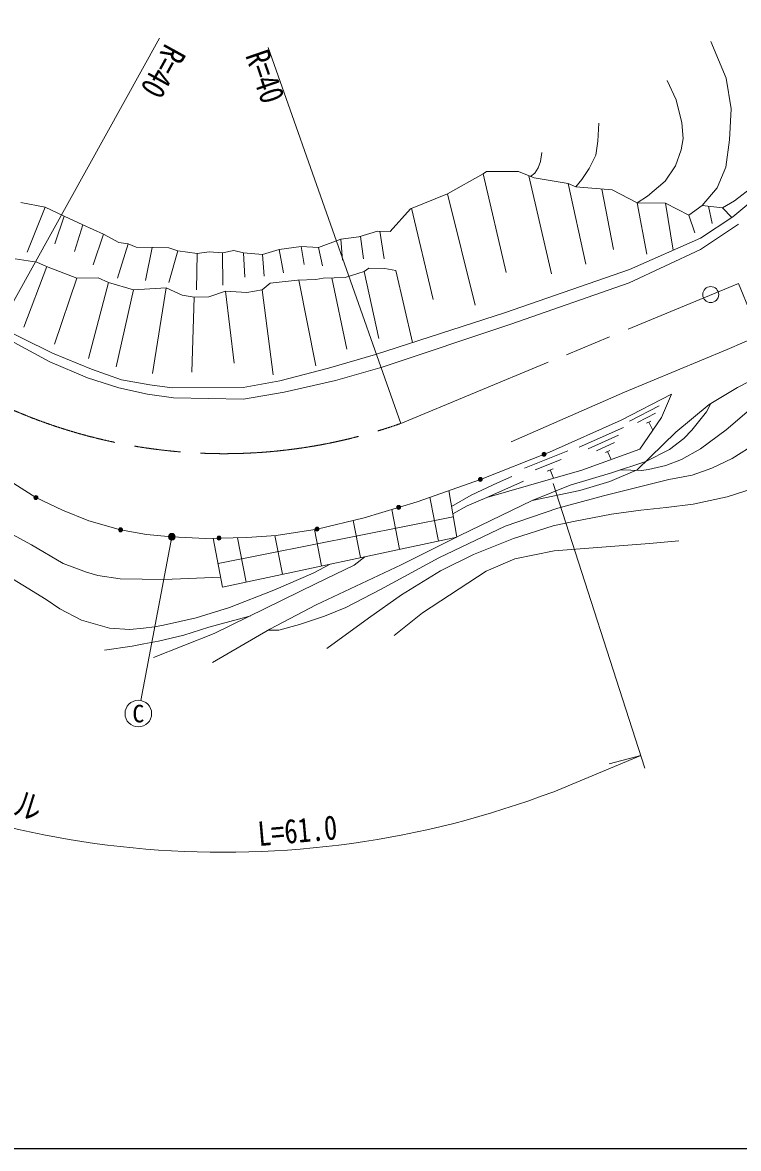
# Model space of a CAD drawing. Units: millimetres at full size, sheet at 1:1000; details may follow other scales. Extents: x 40000 to 680000, y 20000 to 380000.
# Drawn here: x 179750 to 233594, y 205000 to 289726 of the extents above; entities that cross this region are included whole.
import ezdxf
from ezdxf.enums import TextEntityAlignment as Align

# ---------------------------------------------------------------- set-up
doc = ezdxf.new("R2010")
doc.units = ezdxf.units.MM
doc.header["$LTSCALE"] = 1000
doc.linetypes.add('CHAIN', pattern=[18.5, 12, -1.5, 3.5, -1.5])
for name, color, linetype, lineweight in [('M-BGD', 7, 'Continuous', 13), ('M-BMK', 2, 'Continuous', 13), ('M-BMK-SRVR', 3, 'Continuous', 13), ('M-STR-HTXT', 7, 'Continuous', 13), ('M-STR-STRC', 7, 'Continuous', 13), ('M-TTL-BAND', 7, 'Continuous', 25)]:
    doc.layers.add(name, color=color, linetype=linetype, lineweight=lineweight)
doc.styles.add('ＭＳ ゴシック', font='')
doc.styles.get('ＭＳ ゴシック').set_extended_font_data('MS Gothic')

msp = doc.modelspace()

# ---------------------------------------------------------------- hatches: boundary and pattern name
at = {"layer": 'M-BGD'}
for points in [[(218819, 257235, -1), (219119, 257235, -0.41421), (218969, 257085, -0.41421)], [(214038, 255340, -1), (214338, 255340, -0.41421), (214188, 255190, -0.41421)], [(180605, 253978, -1), (180905, 253978, -0.41421), (180755, 253828, -0.41421)], [(207888, 253239, -1), (208188, 253239, -0.41421), (208038, 253089, -0.41421)], [(186972, 251552, -1), (187272, 251552, -0.41421), (187122, 251402, -0.41421)], [(201753, 251605, -1), (202053, 251605, -0.41421), (201903, 251455, -0.41421)], [(194375, 250928, -1), (194675, 250928, -0.41421), (194525, 250778, -0.41421)]]:
    msp.add_hatch(color=256, dxfattribs=at).paths.add_polyline_path(points)
at = {"layer": 'M-STR-HTXT'}
msp.add_hatch(color=256, dxfattribs=at).paths.add_polyline_path([(190775, 250894, -1), (191191, 251172, -1)])

# ---------------------------------------------------------------- linework, layer by layer
at = {"layer": 'M-BGD'}
for p, q in [((216120, 270925), (214392, 278344)), ((219540, 270806), (217828, 278194)), ((222123, 271543), (220778, 277610)), ((224194, 272634), (223326, 277195)), ((213791, 268466), (211711, 276841)), ((180088, 272436), (181462, 275842)), ((210622, 268891), (209014, 275753)), ((226697, 272296), (225981, 276161)), ((228687, 272596), (228106, 276125)), ((231611, 274593), (231345, 275902)), ((182174, 273069), (182876, 275158)), ((230324, 273899), (229873, 275218)), ((183657, 272503), (184287, 274494)), ((185058, 271489), (185850, 273796)), ((206937, 271933), (206610, 274026)), ((186899, 270483), (187683, 273063)), ((200943, 271509), (200702, 272872)), ((203821, 271852), (203701, 273417)), ((205398, 271933), (205178, 273632)), ((188986, 270304), (189500, 272791)), ((190746, 270154), (191423, 272552)), ((192831, 269618), (192872, 272333)), ((194802, 269970), (194789, 272401)), ((196477, 270561), (196377, 272407)), ((197929, 270640), (197788, 272264)), ((199368, 270901), (199051, 272647)), ((202318, 271428), (202019, 272808)), ((179837, 266791), (181585, 271357)), ((182152, 265518), (183824, 270500)), ((201801, 263882), (200522, 270347)), ((204133, 265150), (203010, 270519)), ((205437, 270982), (206538, 265937)), ((207813, 271078), (209074, 265643)), ((184718, 264442), (186214, 270161)), ((186802, 263813), (188087, 269606)), ((189528, 263316), (190547, 269751)), ((195667, 264102), (195011, 269522)), ((198596, 263207), (197764, 269619)), ((192493, 263413), (192659, 269064)), ((227621, 260873), (225402, 259720)), ((227343, 260323), (226012, 259631)), ((221605, 257775), (224947, 259263)), ((226998, 259738), (226688, 259577)), ((226843, 259657), (227154, 259059)), ((224576, 258671), (222293, 257654)), ((224278, 258112), (222908, 257502)), ((220750, 257489), (217496, 256199)), ((220254, 256841), (218302, 256067)), ((223912, 257522), (223592, 257379)), ((223752, 257450), (224022, 256844)), ((219660, 256154), (219205, 255973)), ((219433, 256063), (219680, 255439)), ((212405, 251002), (211807, 254501)), ((210393, 254002), (211038, 250710)), ((194455, 249014), (212146, 252520)), ((207517, 253080), (208104, 250085)), ((204622, 252253), (205170, 249459)), ((194081, 250920), (194801, 247248)), ((194801, 247248), (212405, 251002)), ((195909, 250953), (196562, 247623)), ((198729, 251122), (199301, 248207)), ((201698, 251573), (202235, 248833))]:
    msp.add_line(p, q, dxfattribs=at)
for points in [[(232401, 275794), (233299, 276309), (234724, 277412), (236122, 278753), (236709, 279510), (237436, 280697), (238204, 282303), (238596, 283468), (238680, 284110), (238889, 285660), (238931, 287880), (239095, 288781), (239349, 289270), (239987, 289724), (241191, 289726), (242313, 289542), (243622, 289066), (249494, 285929), (251953, 284694), (255569, 283443), (257901, 282839), (260897, 282146)], [(230860, 275952), (231990, 277299), (232655, 278851), (232922, 280892), (233033, 283220), (232678, 285549), (231524, 288299)], [(225981, 276161), (226762, 276657), (228082, 277777), (228847, 278940), (229273, 280150), (229438, 280992), (229342, 282181), (228908, 283912), (228222, 285361)], [(177478, 267070), (182007, 264836), (184928, 263653), (187186, 262846), (189335, 262472), (190995, 262232), (196344, 262251), (199107, 262769), (202767, 263710), (206289, 264745), (216080, 267902), (225401, 271151), (230748, 273503), (233168, 275105), (235747, 277273), (239464, 281361), (239566, 281488), (240910, 282883), (243144, 283476), (244910, 282991), (244712, 282210)], [(221375, 277350), (221818, 277909), (222374, 278742), (222877, 279740), (223025, 280810), (223086, 282147)], [(217959, 278139), (218283, 278401), (218522, 278781), (218707, 279264), (218815, 279954)], [(233091, 275054), (232401, 275794), (230860, 275952), (229873, 275218), (228106, 276125), (225981, 276161), (224100, 277134), (221375, 277350), (220778, 277610), (218226, 278028), (217051, 278517), (214644, 278524), (214392, 278344), (211711, 276841), (208925, 275717), (207398, 274004), (206447, 274031), (205041, 273589), (203701, 273417), (202019, 272808), (200702, 272872), (199051, 272647), (197788, 272264), (196377, 272407), (195643, 272570), (194789, 272401), (193776, 272460), (192872, 272333), (191423, 272552), (190762, 272779), (189596, 272789), (188294, 272811), (187683, 273063), (187003, 273171), (185850, 273796), (184287, 274494), (182876, 275158), (181462, 275842), (179620, 276178)], [(122158, 274568), (125376, 271915), (132215, 267148), (136174, 264938), (138893, 263722), (141848, 262604), (145334, 261671), (148007, 261087), (153739, 260084), (158573, 259165), (160817, 258644), (164836, 257526), (168824, 256126), (172363, 254654), (176070, 252785), (180413, 250426), (182804, 249027), (184558, 248369), (185414, 248118), (187094, 247858), (190405, 247818), (194658, 247980)], [(177281, 266616), (181805, 264205), (184638, 262998), (187002, 262244), (189145, 261769), (191110, 261478), (196374, 261375), (199423, 261901), (203290, 262778), (206785, 263789), (216471, 267016), (225370, 270140), (230741, 272646), (233603, 274540)], [(207813, 271078), (207005, 271211), (205799, 271247), (205437, 270982), (204014, 270548), (202362, 270500), (201819, 270391), (200420, 270343), (198379, 270113), (197764, 269619), (196630, 269414), (195011, 269522), (193757, 269076), (192659, 269064), (191765, 269208), (190547, 269751), (188087, 269606), (186214, 270161), (185440, 270512), (183824, 270500), (181555, 271368), (180819, 271683), (179191, 271936)], [(216492, 258172), (225034, 261914), (232743, 265132), (235306, 266226), (239314, 267386), (243459, 268089), (246876, 268571), (252378, 268944), (257065, 268944), (261052, 268594), (266385, 267709), (272021, 266350), (274967, 265446), (277255, 264433), (280530, 262666), (282990, 263132), (286785, 264104), (290750, 265477), (295518, 267517), (299508, 269603)], [(218079, 253753), (221659, 254500), (223924, 255201), (225967, 256060), (228881, 258913), (231392, 260981), (233533, 262273), (235999, 263539), (238937, 266295), (239539, 266713), (246959, 267775), (251229, 267818), (257709, 267704), (262213, 267212), (266100, 266534), (271097, 264876), (274381, 263341), (278486, 258327), (280551, 257632), (284836, 256794), (288871, 256118), (297922, 255525), (299679, 258163)], [(238813, 266179), (237313, 264257), (236992, 263601), (236261, 262569), (234223, 260395), (232658, 259089), (230731, 257644), (229298, 256850), (228127, 256386), (226828, 256090), (226289, 256017), (224692, 256063)], [(241187, 265775), (240524, 264444), (238783, 261934), (237028, 259885), (234942, 258079), (233113, 256910), (231600, 256180), (230102, 255675), (228347, 255345), (223445, 254111), (220004, 253191), (216055, 251832), (211049, 249453), (206664, 247068), (204075, 245696), (202455, 245051), (200575, 244419), (199033, 244014), (198187, 243990)], [(243010, 262151), (242759, 261542), (242012, 259941), (241231, 258772), (240114, 257584), (238924, 256650), (237282, 255708), (234705, 254664), (232753, 254032), (230177, 253477), (228146, 253222), (226249, 253033), (224041, 252723), (221187, 252189), (219667, 251856), (216679, 250889), (213661, 249692), (211187, 248472), (208255, 246661), (205767, 244905), (202638, 242621)], [(172614, 259159), (180755, 253978), (182758, 253025), (184724, 252233), (187122, 251552), (189075, 251210), (190983, 251033), (193518, 250910), (196611, 250965), (198824, 251129), (201903, 251605), (205447, 252450), (209426, 253662), (214188, 255340), (219385, 257400), (224767, 259796), (228569, 261771), (227806, 260014), (226171, 257617), (221807, 256048), (219286, 255326), (214666, 253978)], [(231515, 261056), (231181, 260419), (230088, 259064), (229496, 258419), (228418, 257602), (226616, 256695), (224042, 255850), (220947, 254916), (218079, 253753), (212650, 251115), (208221, 248927), (201833, 245902), (198354, 244087), (194043, 241578)], [(202895, 248974), (201606, 248290), (198641, 247005), (195306, 245711), (192818, 244923), (190353, 244374), (189667, 244258), (188859, 244144), (187823, 244041), (186300, 244155), (184177, 244765), (182560, 245616), (181534, 246320), (176560, 249334), (173419, 251129), (170715, 252443), (168507, 253388), (165532, 254362), (162806, 254995), (160517, 255357), (157738, 255544), (151855, 255699)], [(216538, 255574), (215464, 255084), (213484, 254157), (212010, 253310)], [(217424, 255209), (214666, 253978), (213202, 253355), (212106, 252751)], [(229117, 250724), (226896, 250527), (223656, 250264), (219740, 249968), (216779, 249376), (214624, 248439), (209821, 245299), (207699, 243606)], [(205500, 249529), (204691, 248903), (201835, 247502), (194156, 243741), (189606, 241946)], [(196908, 245089), (193761, 244219), (191880, 243626), (189979, 243170), (188878, 242962), (187995, 242796), (185908, 242505)]]:
    msp.add_lwpolyline(points, dxfattribs=at)
for centre in [(218969, 257235), (214188, 255340), (180755, 253978), (208038, 253239), (187122, 251552), (201903, 251605), (194525, 250928)]:
    msp.add_circle(centre, 150, dxfattribs=at)
at = {"layer": 'M-BMK', "linetype": 'CHAIN'}
msp.add_line((208201, 259558), (233594, 270092), dxfattribs=at)
msp.add_arc((194901, 297282), 40000, 240.97453, 289.42192, dxfattribs=at)
at = {"layer": 'M-BMK-SRVR'}
msp.add_circle((231507, 269255), 600, dxfattribs=at)
at = {"layer": 'M-STR-HTXT'}
for p, q in [((175493, 262306), (190049, 288538)), ((208201, 259558), (198226, 287851)), ((233594, 270092), (243050, 246950)), ((219663, 255049), (226552, 233609)), ((190983, 251033), (188644, 238707)), ((219697, 231848), (226245, 234564)), ((226245, 234564), (223869, 233948))]:
    msp.add_line(p, q, dxfattribs=at)
msp.add_circle((190983, 251033), 250, dxfattribs=at)
msp.add_arc((194861, 297160), 69874, 239.594, 290.82049, dxfattribs=at)
at = {"layer": 'M-STR-STRC'}
msp.add_circle((188458, 237725), 1000, dxfattribs=at)
at = {"layer": 'M-TTL-BAND'}
msp.add_line((40000, 205000), (579000, 205000), dxfattribs=at)
msp.add_line((40000, 205000), (579000, 205000), dxfattribs=at)

# ---------------------------------------------------------------- texts
at = {"layer": 'M-STR-HTXT', "style": 'ＭＳ ゴシック', "width": 0.8}
msp.add_text('R=40', height=1833, rotation=241, dxfattribs=at).set_placement((190020, 288487), align=Align.BOTTOM_LEFT)
msp.add_text('R=40', height=1833, rotation=289, dxfattribs=at).set_placement((198226, 287851), align=Align.TOP_LEFT)
for s, rotation, p in [('ガードレール', 342.545, (174973, 230874)), ('L=61.0', 5, (200556, 227466))]:
    msp.add_text(s, height=1833, rotation=rotation, dxfattribs=at).set_placement(p, align=Align.BOTTOM_CENTER)
at = {"layer": 'M-STR-STRC', "style": 'ＭＳ ゴシック'}
msp.add_text('C', height=1320, dxfattribs=at).set_placement((188458, 237725), align=Align.MIDDLE_CENTER)

doc.saveas('drawing.dxf')
